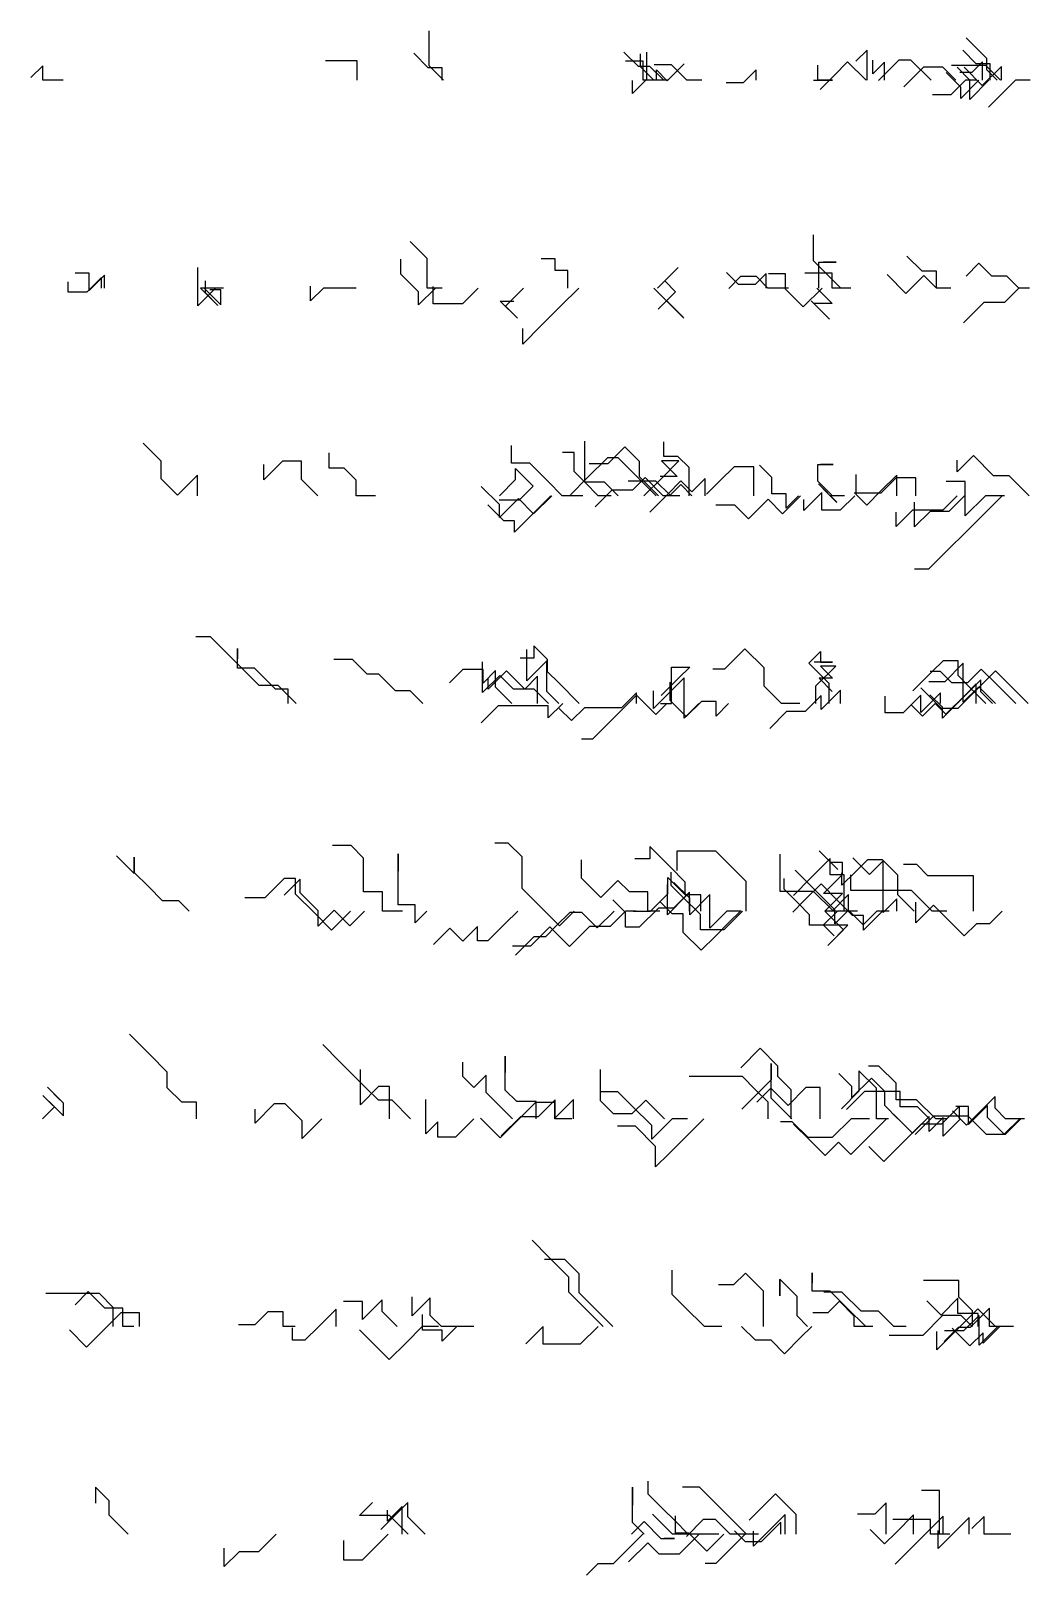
# Model space of a CAD drawing. Header units: metres. Extents: x 347 to 1900, y 321 to 1808.
# Drawn here: x 938 to 1900, y 321 to 1808 of the extents above; entities that cross this region are included whole.
import ezdxf

# ---------------------------------------------------------------- set-up
doc = ezdxf.new("R2010")
doc.units = ezdxf.units.M

msp = doc.modelspace()

# ---------------------------------------------------------------- linework, layer by layer
for p, q in [((1321.1494, 1790.8994), (1321.1494, 1807.6104)), ((1857.9459, 1780.9432), (1837.9965, 1800.8927)), ((1320.2004, 1772.0087), (1306.1212, 1786.0879)), ((1321.1494, 1773.8193), (1321.1494, 1790.8994)), ((1522.556, 1773.3041), (1508.625, 1787.2351)), ((1524.5872, 1772.9094), (1524.5872, 1785.4163)), ((1530.5543, 1771.283), (1530.5543, 1787.2109)), ((1742.7207, 1789.1627), (1731.9703, 1778.4124)), ((1742.7207, 1777.3489), (1742.7207, 1789.1627)), ((1847.7435, 1775.967), (1834.7974, 1788.9132)), ((948.9201, 1774.0394), (937.5345, 1762.6538)), ((948.9201, 1760), (948.9201, 1774.0394)), ((1237.1125, 1778.6498), (1221.2242, 1778.6498)), ((1251.8547, 1778.6498), (1237.1125, 1778.6498)), ((1251.8547, 1760), (1251.8547, 1778.6498)), ((1333.6152, 1772.0087), (1320.2004, 1772.0087)), ((1334.9688, 1760), (1321.1494, 1773.8193)), ((1333.6152, 1760), (1333.6152, 1772.0087)), ((1527.2014, 1778.5065), (1510.1609, 1778.5065)), ((1533.6556, 1773.3041), (1522.556, 1773.3041)), ((1537.4966, 1760), (1524.5872, 1772.9094)), ((1527.2014, 1760), (1527.2014, 1778.5065)), ((1530.5543, 1760), (1530.5543, 1771.283)), ((1546.9597, 1760), (1533.6556, 1773.3041)), ((1554.2511, 1775.021), (1537.7172, 1775.021)), ((1539.7882, 1760), (1539.7882, 1770.0461)), ((1539.7882, 1770.0461), (1550.3103, 1759.524)), ((1550.3103, 1759.524), (1566.5168, 1775.7306)), ((1569.2721, 1760), (1554.2511, 1775.021)), ((1635.9337, 1770.1095), (1623.4896, 1757.6654)), ((1635.9337, 1760), (1635.9337, 1770.1095)), ((1695.4084, 1760), (1695.4084, 1774.5314)), ((1724.0066, 1777.7114), (1711.094, 1764.7988)), ((1741.718, 1760), (1724.0066, 1777.7114)), ((1742.7207, 1760), (1742.7207, 1777.3489)), ((1748.4177, 1766.3312), (1748.4177, 1779.3643)), ((1759.4492, 1777.3627), (1748.4177, 1766.3312)), ((1773.4034, 1779.5239), (1753.6299, 1759.7504)), ((1759.4492, 1760), (1759.4492, 1777.3627)), ((1784.9712, 1779.5239), (1773.4034, 1779.5239)), ((1796.931, 1772.556), (1778.0992, 1753.7242)), ((1804.4951, 1760), (1784.9712, 1779.5239)), ((1815.6652, 1772.556), (1796.931, 1772.556)), ((1828.2212, 1760), (1815.6652, 1772.556)), ((1841.093, 1774.1531), (1824.0485, 1774.1531)), ((1841.6672, 1760.2529), (1829.349, 1772.5712)), ((1853.6498, 1754.9312), (1836.0586, 1772.5223)), ((1857.1311, 1774.1531), (1841.093, 1774.1531)), ((1853.8738, 1777.9529), (1843.6025, 1767.6816)), ((1861.166, 1775.967), (1847.7435, 1775.967)), ((1872.1558, 1773.4371), (1853.6498, 1754.9312)), ((1853.8738, 1760), (1853.8738, 1777.9529)), ((1871.2842, 1760), (1857.1311, 1774.1531)), ((1857.9459, 1770.0386), (1857.9459, 1780.9432)), ((1867.9845, 1760), (1857.9459, 1770.0386)), ((1861.166, 1760), (1861.166, 1775.967)), ((1872.1558, 1760), (1872.1558, 1773.4371)), ((968.65326, 1760), (948.9201, 1760)), ((1529.6371, 1760), (1516.8387, 1747.2017)), ((1516.8387, 1747.2017), (1516.8387, 1759.8041)), ((1546.9155, 1760), (1527.2014, 1760)), ((1544.2933, 1760), (1529.6371, 1760)), ((1542.3059, 1760), (1530.5543, 1760)), ((1551.1172, 1760), (1537.4966, 1760)), ((1583.6326, 1760), (1569.2721, 1760)), ((1623.4896, 1757.6654), (1606.8987, 1757.6654)), ((1690.9805, 1760), (1709.4669, 1760)), ((1709.4669, 1760), (1695.4084, 1760)), ((1711.094, 1764.7988), (1697.4355, 1751.1404)), ((1832.9478, 1753.2555), (1818.7379, 1767.4653)), ((1837.375, 1760), (1823.4619, 1746.0869)), ((1843.6025, 1767.6816), (1831.9937, 1767.6816)), ((1850.3156, 1760), (1832.9478, 1742.6322)), ((1848.0625, 1760), (1837.375, 1760)), ((1841.6672, 1741.6755), (1841.6672, 1760.2529)), ((1859.9917, 1760), (1841.6672, 1741.6755)), ((1885.4962, 1760), (1873.7051, 1748.2089)), ((1899.708, 1760), (1885.4962, 1760)), ((1823.4619, 1746.0869), (1805.6628, 1746.0869)), ((1832.9478, 1742.6322), (1832.9478, 1753.2555)), ((1873.7051, 1748.2089), (1859.5231, 1734.0269)), ((1691.0188, 1597.6691), (1691.0188, 1611.1012)), ((1319.0763, 1588.493), (1302.8856, 1604.6837)), ((1691.0188, 1586.3027), (1691.0188, 1597.6691)), ((1098.2853, 1565.3378), (1098.2853, 1579.9154)), ((1293.8607, 1573.3442), (1293.8607, 1587.7758)), ((1319.0763, 1570.0625), (1319.0763, 1588.493)), ((1442.4401, 1588.0913), (1428.9211, 1588.0913)), ((1442.4401, 1576.9193), (1442.4401, 1588.0913)), ((1454.6755, 1576.9193), (1442.4401, 1576.9193)), ((1454.6755, 1560), (1454.6755, 1576.9193)), ((1541.0471, 1560), (1560.9033, 1579.8562)), ((1560.9033, 1579.8562), (1547.9257, 1566.8785)), ((1704.6625, 1572.659), (1691.0188, 1586.3027)), ((1696.3336, 1571.2997), (1696.3336, 1584.9816)), ((1696.3336, 1584.9816), (1713.0349, 1584.9816)), ((1713.0349, 1584.9816), (1700.4346, 1584.9816)), ((1795.6672, 1576.1627), (1781.0693, 1590.7606)), ((1850.3761, 1583.8885), (1837.9873, 1571.4998)), ((1862.7412, 1571.5234), (1850.3761, 1583.8885)), ((973.2893, 1555.8643), (973.2893, 1566.0917)), ((993.6321, 1574.1716), (980.27563, 1574.1716)), ((1005.54236, 1570.0127), (991.39386, 1555.8643)), ((993.6321, 1557.683), (993.6321, 1574.1716)), ((1008.4712, 1572.5221), (993.6321, 1557.683)), ((1005.54236, 1560), (1005.54236, 1570.0127)), ((1008.4712, 1560), (1008.4712, 1572.5221)), ((1098.2853, 1553.3989), (1098.2853, 1565.3378)), ((1105.5658, 1555.2452), (1105.5658, 1566.9388)), ((1206.8732, 1547.6255), (1206.8732, 1561.6493)), ((1310.8715, 1556.3335), (1293.8607, 1573.3442)), ((1319.0763, 1560), (1319.0763, 1570.0625)), ((1324.912, 1544.8301), (1324.912, 1561.5479)), ((1547.9257, 1566.8785), (1558.3463, 1556.4579)), ((1618.8276, 1563.4397), (1607.4185, 1574.8489)), ((1620.9812, 1571.0737), (1609.456, 1559.5486)), ((1634.9696, 1563.4397), (1618.8276, 1563.4397)), ((1636.1686, 1571.0737), (1620.9812, 1571.0737)), ((1645.4003, 1573.8704), (1634.9696, 1563.4397)), ((1647.2423, 1560), (1636.1686, 1571.0737)), ((1645.4003, 1560), (1645.4003, 1573.8704)), ((1664.0634, 1573.5248), (1647.8528, 1573.5248)), ((1664.0634, 1558.8246), (1664.0634, 1573.5248)), ((1693.7229, 1574.2444), (1682.7462, 1574.2444)), ((1709.1097, 1574.2444), (1693.7229, 1574.2444)), ((1696.3336, 1560), (1696.3336, 1571.2997)), ((1717.3215, 1560), (1704.6625, 1572.659)), ((1709.1097, 1560), (1709.1097, 1574.2444)), ((1780.171, 1554.8269), (1762.0773, 1572.9207)), ((1797.4978, 1572.1537), (1780.171, 1554.8269)), ((1809.6842, 1576.1627), (1795.6672, 1576.1627)), ((1809.6515, 1560), (1797.4978, 1572.1537)), ((1809.6842, 1560), (1809.6842, 1576.1627)), ((1877.418, 1571.5234), (1862.7412, 1571.5234)), ((1888.9414, 1560), (1877.418, 1571.5234)), ((991.39386, 1555.8643), (973.2893, 1555.8643)), ((1115.2969, 1560), (1098.2853, 1542.9884)), ((1098.2853, 1542.9884), (1098.2853, 1553.3989)), ((1116.3584, 1560), (1100.811, 1560)), ((1100.811, 1560), (1117.7012, 1543.1099)), ((1122.9838, 1560), (1104.4688, 1560)), ((1104.4688, 1560), (1120.5724, 1543.8964)), ((1117.7012, 1543.1099), (1105.5658, 1555.2452)), ((1120.5724, 1558.3224), (1109.937, 1558.3224)), ((1120.5724, 1543.8964), (1120.5724, 1558.3224)), ((1219.2477, 1560), (1206.8732, 1547.6255)), ((1237.4796, 1560), (1219.2477, 1560)), ((1250.8457, 1560), (1237.4796, 1560)), ((1327.0613, 1560), (1310.8715, 1543.8102)), ((1310.8715, 1543.8102), (1310.8715, 1556.3335)), ((1333.5712, 1560), (1319.0763, 1560)), ((1368.1802, 1560), (1353.0103, 1544.8301)), ((1406.0192, 1530.8955), (1389.4237, 1547.491)), ((1389.4237, 1547.491), (1402.7139, 1547.491)), ((1411.9591, 1560), (1394.4369, 1542.4778)), ((1465.1589, 1560), (1447.8701, 1542.7112)), ((1537.2963, 1560), (1549.582, 1547.7142)), ((1558.3463, 1556.4579), (1541.6881, 1539.7997)), ((1549.582, 1547.7142), (1566.327, 1530.9692)), ((1566.327, 1530.9692), (1550.072, 1547.2242)), ((1550.072, 1547.2242), (1565.4774, 1531.8188)), ((1667.0635, 1560), (1647.2423, 1560)), ((1681.1552, 1541.7328), (1664.0634, 1558.8246)), ((1699.4224, 1560), (1681.1552, 1541.7328)), ((1706.6884, 1529.8923), (1688.7615, 1547.8192)), ((1694.2067, 1560), (1709.212, 1544.9946)), ((1727.103, 1560), (1709.1097, 1560)), ((1823.4297, 1560), (1809.6515, 1560)), ((1821.5376, 1560), (1809.6842, 1560)), ((1888.9056, 1560), (1875.1226, 1546.2169)), ((1899.0669, 1560), (1888.9056, 1560)), ((1336.6499, 1544.8301), (1324.912, 1544.8301)), ((1353.0103, 1544.8301), (1336.6499, 1544.8301)), ((1394.4369, 1542.4778), (1406.0192, 1530.8955)), ((1447.8701, 1542.7112), (1429.2719, 1524.1129)), ((1709.212, 1544.9946), (1691.586, 1544.9946)), ((1691.586, 1544.9946), (1706.6884, 1529.8923)), ((1855.21, 1546.2169), (1835.6285, 1526.6355)), ((1875.1226, 1546.2169), (1855.21, 1546.2169)), ((1429.2719, 1524.1129), (1411.1595, 1506.0006)), ((1411.1595, 1506.0006), (1411.1595, 1520.8676)), ((1062.8732, 1393.4207), (1045.7142, 1410.5796)), ((1224.6404, 1386.5768), (1224.6404, 1401.4)), ((1400.2808, 1391.2399), (1400.2808, 1408.4856)), ((1460.7357, 1401.6992), (1449.5254, 1401.6992)), ((1460.7357, 1383.1932), (1460.7357, 1401.6992)), ((1470.8602, 1397.4258), (1470.8602, 1412.5343)), ((1509.3859, 1407.1096), (1492.9586, 1390.6824)), ((1523.6107, 1392.8848), (1509.3859, 1407.1096)), ((1547.0844, 1397.849), (1547.0844, 1411.7664)), ((1560.5233, 1397.849), (1547.0844, 1397.849)), ((1571.316, 1387.0563), (1560.5233, 1397.849)), ((1845.1229, 1398.6044), (1829.5225, 1383.0039)), ((1864.538, 1379.1893), (1845.1229, 1398.6044)), ((1062.8732, 1376.4001), (1062.8732, 1393.4207)), ((1179.8047, 1393.1344), (1161.8579, 1375.1876)), ((1161.8579, 1375.1876), (1161.8579, 1390.1565)), ((1198.052, 1393.1344), (1179.8047, 1393.1344)), ((1198.052, 1375.6677), (1198.052, 1393.1344)), ((1239.2202, 1386.5768), (1224.6404, 1386.5768)), ((1250.873, 1374.924), (1239.2202, 1386.5768)), ((1418.0336, 1391.2399), (1400.2808, 1391.2399)), ((1404.2406, 1375.4952), (1404.2406, 1386.1263)), ((1404.2406, 1386.1263), (1421.2408, 1369.1261)), ((1435.2878, 1373.9856), (1418.0336, 1391.2399)), ((1471.2107, 1372.7183), (1460.7357, 1383.1932)), ((1470.8602, 1385.5992), (1470.8602, 1397.4258)), ((1470.8602, 1373.1028), (1470.8602, 1385.5992)), ((1492.6704, 1396.5095), (1473.5548, 1377.3939)), ((1492.9586, 1390.6824), (1475.1837, 1390.6824)), ((1503.0326, 1396.5095), (1492.6704, 1396.5095)), ((1522.5956, 1376.9465), (1503.0326, 1396.5095)), ((1523.6107, 1378.1354), (1523.6107, 1392.8848)), ((1561.6047, 1393.6971), (1544.6162, 1393.6971)), ((1544.6162, 1393.6971), (1559.8623, 1378.451)), ((1545.2805, 1377.3729), (1561.6047, 1393.6971)), ((1571.316, 1375.5261), (1571.316, 1387.0563)), ((1614.5889, 1387.8698), (1601.3951, 1374.676)), ((1633.7319, 1387.8698), (1614.5889, 1387.8698)), ((1633.7319, 1377.7812), (1633.7319, 1387.8698)), ((1651.0205, 1377.48), (1638.9818, 1389.5187)), ((1695.4304, 1373.9807), (1695.4304, 1389.9451)), ((1695.4304, 1389.9451), (1710.031, 1389.9451)), ((1710.031, 1389.9451), (1697.9631, 1389.9451)), ((1829.5225, 1383.0039), (1829.5225, 1394.3448)), ((1078.7303, 1360.543), (1062.8732, 1376.4001)), ((1098.0466, 1379.8593), (1078.7303, 1360.543)), ((1098.0466, 1360), (1098.0466, 1379.8593)), ((1213.7197, 1360), (1198.052, 1375.6677)), ((1250.873, 1360), (1250.873, 1374.924)), ((1388.6512, 1351.4303), (1371.1711, 1368.9104)), ((1388.7454, 1360), (1404.2406, 1375.4952)), ((1421.2408, 1369.1261), (1407.8079, 1355.6931)), ((1449.2734, 1360), (1435.2878, 1373.9856)), ((1473.5548, 1377.3939), (1457.0621, 1360.9012)), ((1489.9741, 1373.1028), (1470.8602, 1373.1028)), ((1483.929, 1360), (1471.2107, 1372.7183)), ((1503.0769, 1360), (1489.9741, 1373.1028)), ((1525.7909, 1374.1342), (1512.7356, 1374.1342)), ((1528.9387, 1377.4341), (1516.8939, 1365.3893)), ((1539.5421, 1360), (1522.5956, 1376.9465)), ((1541.7461, 1360), (1523.6107, 1378.1354)), ((1539.4213, 1374.1342), (1525.7909, 1374.1342)), ((1527.9076, 1360), (1545.2805, 1377.3729)), ((1546.3728, 1360), (1528.9387, 1377.4341)), ((1553.047, 1360.5084), (1539.4213, 1374.1342)), ((1559.8623, 1378.451), (1543.5591, 1378.451)), ((1563.5177, 1374.2965), (1550.2354, 1361.0142)), ((1563.3076, 1370.769), (1553.047, 1360.5084)), ((1574.0767, 1360), (1563.3076, 1370.769)), ((1574.1014, 1363.7128), (1563.5177, 1374.2965)), ((1571.316, 1360), (1571.316, 1375.5261)), ((1586.8223, 1376.4336), (1574.1014, 1363.7128)), ((1586.8223, 1360), (1586.8223, 1376.4336)), ((1601.3951, 1374.676), (1588.0667, 1361.3475)), ((1633.7319, 1360), (1633.7319, 1377.7812)), ((1651.0205, 1361.7089), (1651.0205, 1377.48)), ((1709.4111, 1360), (1695.4304, 1373.9807)), ((1707.2166, 1360), (1695.8066, 1371.4099)), ((1695.8066, 1371.4099), (1713.6604, 1353.5562)), ((1732.2594, 1361.2032), (1732.2594, 1380.3864)), ((1770.6765, 1377.1422), (1755.9847, 1362.4504)), ((1771.2421, 1379.7626), (1756.1047, 1364.6252)), ((1789.7931, 1377.1422), (1770.6765, 1377.1422)), ((1771.2421, 1360), (1771.2421, 1379.7626)), ((1789.7931, 1360), (1789.7931, 1377.1422)), ((1837.2793, 1373.5593), (1818.8378, 1373.5593)), ((1837.2793, 1357.5865), (1837.2793, 1373.5593)), ((1879.6705, 1379.1893), (1864.538, 1379.1893)), ((1898.8599, 1360), (1879.6705, 1379.1893)), ((1269.2289, 1360), (1250.873, 1360)), ((1407.8079, 1355.6931), (1388.3733, 1355.6931)), ((1406.942, 1357.1683), (1388.6512, 1338.8776)), ((1421.6086, 1342.5017), (1406.942, 1357.1683)), ((1438.2656, 1360), (1419.0133, 1340.7477)), ((1439.1069, 1360), (1421.6086, 1342.5017)), ((1468.9801, 1360), (1449.2734, 1360)), ((1496.976, 1365.3893), (1480.7806, 1349.194)), ((1496.3953, 1360), (1483.929, 1360)), ((1516.8939, 1365.3893), (1496.976, 1365.3893)), ((1550.2354, 1361.0142), (1533.4258, 1344.2046)), ((1562.3123, 1360), (1546.3728, 1360)), ((1647.3225, 1356.5267), (1628.4148, 1337.6191)), ((1661.1489, 1342.7003), (1647.3225, 1356.5267)), ((1664.9486, 1361.7089), (1651.0205, 1361.7089)), ((1678.4486, 1360), (1661.1489, 1342.7003)), ((1664.9486, 1348.1691), (1664.9486, 1361.7089)), ((1676.7795, 1360), (1664.9486, 1348.1691)), ((1699.151, 1363.07), (1681.7123, 1345.6312)), ((1681.7123, 1345.6312), (1681.7123, 1356.2133)), ((1699.151, 1346.0084), (1699.151, 1363.07)), ((1713.6604, 1353.5562), (1700.2136, 1367.0029)), ((1700.2136, 1367.0029), (1713.503, 1353.7135)), ((1718.9464, 1360), (1707.2166, 1360)), ((1721.0793, 1360), (1709.4111, 1360)), ((1730.8654, 1360), (1716.8738, 1346.0084)), ((1743.5204, 1362.4504), (1730.1284, 1362.4504)), ((1742.4711, 1350.9916), (1732.2594, 1361.2032)), ((1756.1047, 1364.6252), (1742.4711, 1350.9916)), ((1755.9847, 1362.4504), (1743.5204, 1362.4504)), ((1788.4276, 1342.3148), (1788.4276, 1353.6873)), ((1829.5967, 1360), (1815.5381, 1345.9414)), ((1836.5919, 1360), (1821.4735, 1344.8816)), ((1856.6737, 1360), (1837.2793, 1340.6056)), ((1837.2793, 1340.6056), (1837.2793, 1357.5865)), ((1872.7524, 1360), (1856.3068, 1343.5543)), ((1874.9518, 1360), (1856.6737, 1360)), ((1393.0487, 1335.8756), (1377.5936, 1351.3307)), ((1388.6512, 1338.8776), (1388.6512, 1351.4303)), ((1419.0133, 1340.7477), (1403.2582, 1324.9926)), ((1615.2422, 1350.7917), (1597.1578, 1350.7917)), ((1628.4148, 1337.6191), (1615.2422, 1350.7917)), ((1716.8738, 1346.0084), (1699.151, 1346.0084)), ((1786.3754, 1345.9414), (1770.7692, 1330.3352)), ((1770.7692, 1330.3352), (1770.7692, 1344.1641)), ((1797.1013, 1345.9414), (1786.3754, 1345.9414)), ((1803.3777, 1344.8816), (1788.4276, 1329.9315)), ((1788.4276, 1329.9315), (1788.4276, 1342.3148)), ((1815.5381, 1345.9414), (1797.1013, 1345.9414)), ((1821.4735, 1344.8816), (1803.3777, 1344.8816)), ((1856.3068, 1343.5543), (1837.9917, 1325.2393)), ((1403.2582, 1335.8756), (1393.0487, 1335.8756)), ((1403.2582, 1324.9926), (1403.2582, 1335.8756)), ((1837.9917, 1325.2393), (1820.4955, 1307.743)), ((1820.4955, 1307.743), (1801.8856, 1289.1332)), ((1801.8856, 1289.1332), (1788.5283, 1289.1332)), ((1110.4666, 1224.0466), (1096.3992, 1224.0466)), ((1123.5684, 1210.9448), (1110.4666, 1224.0466)), ((1140.3535, 1194.1597), (1123.5684, 1210.9448)), ((1136.4154, 1193.8209), (1136.4154, 1212.8584)), ((1136.4154, 1212.8584), (1136.4154, 1202.8129)), ((1415.0345, 1201.0563), (1415.0345, 1211.9412)), ((1435.1152, 1202.2587), (1421.9366, 1215.4373)), ((1421.9366, 1215.4373), (1421.9366, 1203.52)), ((1625.0437, 1212.6637), (1605.3385, 1192.9585)), ((1643.52, 1194.1874), (1625.0437, 1212.6637)), ((1686.6979, 1198.7465), (1697.9349, 1209.9835)), ((1697.9349, 1209.9835), (1697.9349, 1199.7644)), ((1152.9775, 1193.8209), (1136.4154, 1193.8209)), ((1157.377, 1177.1362), (1140.3535, 1194.1597)), ((1172.9697, 1173.8287), (1152.9775, 1193.8209)), ((1247.1835, 1202.3428), (1229.1958, 1202.3428)), ((1261.4845, 1188.0417), (1247.1835, 1202.3428)), ((1353.3629, 1192.5881), (1340.708, 1179.9332)), ((1372.958, 1192.5881), (1353.3629, 1192.5881)), ((1372.5521, 1187.9381), (1372.5521, 1200.0331)), ((1372.958, 1179.6251), (1372.958, 1192.5881)), ((1384.9103, 1191.5774), (1372.958, 1179.6251)), ((1395.5881, 1191.355), (1377.8412, 1173.608)), ((1384.9103, 1175.7108), (1384.9103, 1191.5774)), ((1413.1617, 1173.7814), (1395.5881, 1191.355)), ((1421.9366, 1203.52), (1408.5996, 1203.52)), ((1415.0345, 1181.6775), (1415.0345, 1201.0563)), ((1434.3812, 1201.0242), (1415.0345, 1181.6775)), ((1434.3812, 1187.3396), (1434.3812, 1201.0242)), ((1435.1152, 1190.4092), (1435.1152, 1202.2587)), ((1445.8042, 1179.7202), (1435.1152, 1190.4092)), ((1554.355, 1176.9281), (1554.355, 1195.0468)), ((1554.355, 1195.0468), (1572.0388, 1195.0468)), ((1572.0388, 1195.0468), (1561.1682, 1184.1761)), ((1605.3385, 1192.9585), (1594.0789, 1192.9585)), ((1643.52, 1176.6692), (1643.52, 1194.1874)), ((1706.3514, 1179.0929), (1686.6979, 1198.7465)), ((1709.3369, 1199.7644), (1691.9156, 1199.7644)), ((1693.4877, 1176.876), (1712.5729, 1195.9612)), ((1712.5729, 1195.9612), (1697.7777, 1195.9612)), ((1697.7777, 1195.9612), (1709.4989, 1184.24)), ((1697.9349, 1199.7644), (1709.3369, 1199.7644)), ((1805.8077, 1191.1205), (1786.6624, 1171.9751)), ((1813.5769, 1190.6632), (1803.4136, 1190.6632)), ((1815.8251, 1201.1378), (1805.8077, 1191.1205)), ((1824.2732, 1179.9669), (1813.5769, 1190.6632)), ((1830.3627, 1201.1378), (1815.8251, 1201.1378)), ((1835.3129, 1198.72), (1817.5105, 1180.9176)), ((1830.3627, 1186.751), (1830.3627, 1201.1378)), ((1835.3129, 1179.2538), (1835.3129, 1198.72)), ((1852.69, 1193.12), (1839.5369, 1179.9669)), ((1866.3433, 1191.4027), (1848.9441, 1174.0035)), ((1868.3759, 1177.4341), (1852.69, 1193.12)), ((1878.7854, 1178.9606), (1866.3433, 1191.4027)), ((1175.6901, 1177.1362), (1157.377, 1177.1362)), ((1192.8263, 1160), (1175.6901, 1177.1362)), ((1272.6105, 1188.0417), (1261.4845, 1188.0417)), ((1288.6187, 1172.0336), (1272.6105, 1188.0417)), ((1372.5521, 1170.4004), (1372.5521, 1187.9381)), ((1389.1796, 1187.0278), (1372.5521, 1170.4004)), ((1377.8412, 1173.608), (1377.8412, 1183.6497)), ((1400.6211, 1160), (1384.9103, 1175.7108)), ((1402.4042, 1173.8032), (1389.1796, 1187.0278)), ((1425.5002, 1186.1199), (1413.1617, 1173.7814)), ((1425.5002, 1174.6451), (1425.5002, 1186.1199)), ((1434.3812, 1171.5692), (1434.3812, 1187.3396)), ((1465.5244, 1160), (1445.8042, 1179.7202)), ((1561.1682, 1184.1761), (1544.6018, 1167.6097)), ((1553.2194, 1162.6576), (1553.2194, 1180.6036)), ((1566.6484, 1184.5441), (1554.1509, 1172.0465)), ((1554.355, 1160), (1554.355, 1176.9281)), ((1566.6484, 1165.241), (1566.6484, 1184.5441)), ((1660.1892, 1160), (1643.52, 1176.6692)), ((1693.4877, 1160), (1693.4877, 1176.876)), ((1709.4989, 1184.24), (1696.5682, 1184.24)), ((1696.5682, 1184.24), (1709.238, 1171.5702)), ((1706.3514, 1160), (1706.3514, 1179.0929)), ((1814.3806, 1155.1997), (1794.4775, 1175.1028)), ((1817.5105, 1180.9176), (1802.2064, 1180.9176)), ((1839.5369, 1179.9669), (1824.2732, 1179.9669)), ((1842.0732, 1175.0404), (1830.3627, 1186.751)), ((1852.2526, 1182.7803), (1832.3906, 1162.9185)), ((1835.3129, 1161.1047), (1835.3129, 1179.2538)), ((1850.2333, 1176.0251), (1835.3129, 1161.1047)), ((1847.8029, 1178.7168), (1836.7021, 1167.6161)), ((1857.1136, 1160), (1842.0732, 1175.0404)), ((1847.8029, 1160), (1847.8029, 1178.7168)), ((1866.2584, 1160), (1850.2333, 1176.0251)), ((1852.2526, 1171.2576), (1852.2526, 1182.7803)), ((1885.8099, 1160), (1868.3759, 1177.4341)), ((1897.746, 1160), (1878.7854, 1178.9606)), ((1185.127, 1173.8287), (1172.9697, 1173.8287)), ((1185.127, 1160), (1185.127, 1173.8287)), ((1302.8524, 1172.0336), (1288.6187, 1172.0336)), ((1314.886, 1160), (1302.8524, 1172.0336)), ((1422.228, 1173.8032), (1402.4042, 1173.8032)), ((1436.0312, 1160), (1422.228, 1173.8032)), ((1425.5002, 1160), (1425.5002, 1174.6451)), ((1445.9504, 1160), (1434.3812, 1171.5692)), ((1449.6023, 1160), (1435.6454, 1146.0431)), ((1520.7412, 1167.9957), (1502.8835, 1150.1381)), ((1520.5698, 1170.1344), (1506.2709, 1155.8354)), ((1520.5698, 1160), (1520.5698, 1170.1344)), ((1539.2994, 1149.4375), (1520.7412, 1167.9957)), ((1554.1509, 1172.0465), (1537.1652, 1155.0608)), ((1537.1652, 1155.0608), (1537.1652, 1172.0127)), ((1549.8619, 1160), (1539.2994, 1149.4375)), ((1543.8357, 1160), (1554.355, 1160)), ((1568.552, 1147.325), (1553.2194, 1162.6576)), ((1566.6484, 1145.947), (1566.6484, 1165.241)), ((1580.7014, 1160), (1566.6484, 1145.947)), ((1583.2051, 1161.978), (1568.552, 1147.325)), ((1597.2577, 1161.978), (1583.2051, 1161.978)), ((1597.2577, 1147.8309), (1597.2577, 1161.978)), ((1609.4268, 1160), (1597.2577, 1147.8309)), ((1678.0461, 1160), (1660.1892, 1160)), ((1698.4524, 1167.5762), (1682.9812, 1152.105)), ((1717.1421, 1172.7327), (1698.4524, 1154.043)), ((1698.4524, 1154.043), (1698.4524, 1167.5762)), ((1717.1421, 1160), (1717.1421, 1172.7327)), ((1760.1971, 1150.9226), (1760.1971, 1166.8712)), ((1794.5752, 1167.9663), (1777.5315, 1150.9226)), ((1813.4069, 1170.2343), (1794.5752, 1151.4026)), ((1794.5752, 1151.4026), (1794.5752, 1167.9663)), ((1808.2178, 1159.9078), (1796.0479, 1147.7379)), ((1815.2753, 1156.402), (1803.2826, 1168.3947)), ((1818.6058, 1149.5198), (1808.2178, 1159.9078)), ((1813.4069, 1160), (1813.4069, 1170.2343)), ((1832.3906, 1162.9185), (1815.2753, 1145.8031)), ((1836.7021, 1167.6161), (1818.6058, 1149.5198)), ((1848.9441, 1174.0035), (1830.1403, 1155.1997)), ((1863.5101, 1160), (1852.2526, 1171.2576)), ((1387.417, 1157.5608), (1371.0675, 1141.2113)), ((1401.3901, 1157.5608), (1387.417, 1157.5608)), ((1417.5834, 1157.5608), (1401.3901, 1157.5608)), ((1435.6454, 1157.5608), (1417.5834, 1157.5608)), ((1435.6454, 1146.0431), (1435.6454, 1157.5608)), ((1458.0599, 1143.3984), (1446.3031, 1155.1553)), ((1470.497, 1155.8354), (1458.0599, 1143.3984)), ((1489.5844, 1155.8354), (1470.497, 1155.8354)), ((1506.2709, 1155.8354), (1489.5844, 1155.8354)), ((1502.8835, 1150.1381), (1491.5358, 1138.7903)), ((1665.251, 1152.105), (1648.9974, 1135.8514)), ((1682.9812, 1152.105), (1665.251, 1152.105)), ((1777.5315, 1150.9226), (1760.1971, 1150.9226)), ((1796.0479, 1147.7379), (1785.5337, 1158.2521)), ((1830.1403, 1155.1997), (1814.3806, 1155.1997)), ((1815.2753, 1145.8031), (1815.2753, 1156.402)), ((1491.5358, 1138.7903), (1478.3799, 1125.6344)), ((1478.3799, 1125.6344), (1467.7659, 1125.6344)), ((1036.9695, 996.30994), (1020.00964, 1013.2698)), ((1036.9695, 997.28546), (1036.9695, 1011.9404)), ((1036.9695, 1011.9404), (1036.9695, 996.30994)), ((1245.8257, 1023.16583), (1227.8888, 1023.16583)), ((1257.8894, 1011.1021), (1245.8257, 1023.16583)), ((1291.1842, 999.2186), (1291.1842, 1015.2253)), ((1291.1842, 1015.2253), (1291.1842, 998.374)), ((1397.0977, 1025.5834), (1384.299, 1025.5834)), ((1410.4952, 1012.1858), (1397.0977, 1025.5834)), ((1410.4952, 993.65393), (1410.4952, 1012.1858)), ((1552.7445, 1002.8067), (1533.4708, 1022.0804)), ((1533.4708, 1022.0804), (1533.4708, 1010.452)), ((1577.3958, 1017.8359), (1559.6533, 1017.8359)), ((1559.6533, 1017.8359), (1559.6533, 999.0113)), ((1597.0098, 1017.8359), (1577.3958, 1017.8359)), ((1609.9799, 1004.86584), (1597.0098, 1017.8359)), ((1659.0675, 998.25055), (1659.0675, 1014.7222)), ((1707.8956, 1006.76447), (1696.4933, 1018.1668)), ((1696.4933, 1018.1668), (1714.5385, 1000.12164)), ((1745.0109, 995.278), (1729.0992, 1011.18964)), ((1050.7032, 983.5517), (1036.9695, 997.28546)), ((1257.8894, 994.9566), (1257.8894, 1011.1021)), ((1291.1842, 984.93164), (1291.1842, 999.2186)), ((1467.7997, 991.81714), (1467.7997, 1009.41895)), ((1533.4708, 1010.452), (1518.9716, 1010.452)), ((1567.6924, 987.8589), (1552.7445, 1002.8067)), ((1554.0548, 984.81683), (1554.0548, 997.45026)), ((1626.3928, 988.4528), (1609.9799, 1004.86584)), ((1659.0675, 978.8958), (1659.0675, 998.25055)), ((1692.0668, 980.9457), (1673.5443, 999.46814)), ((1707.2607, 1010.6855), (1688.4937, 991.9184)), ((1707.2607, 995.024), (1707.2607, 1010.6855)), ((1719.1754, 1006.76447), (1707.8956, 1006.76447)), ((1731.1744, 997.6476), (1718.3741, 984.8473)), ((1718.3741, 984.8473), (1718.3741, 996.861)), ((1719.1754, 995.26654), (1719.1754, 1006.76447)), ((1743.0638, 1009.53705), (1731.1744, 997.6476)), ((1757.4963, 1009.53705), (1743.0638, 1009.53705)), ((1758.2125, 1008.47974), (1745.0109, 995.278)), ((1772.318, 994.7154), (1757.4963, 1009.53705)), ((1758.2125, 990.30634), (1758.2125, 1008.47974)), ((1790.5765, 1004.7612), (1777.7668, 1004.7612)), ((1801.3708, 993.9669), (1790.5765, 1004.7612)), ((1064.22, 970.035), (1050.7032, 983.5517)), ((1181.5675, 991.33655), (1162.9137, 972.68274)), ((1196.6987, 990.6414), (1181.3079, 975.2506)), ((1192.487, 991.33655), (1181.5675, 991.33655)), ((1192.487, 976.2822), (1192.487, 991.33655)), ((1196.6987, 977.6858), (1196.6987, 990.6414)), ((1257.8894, 978.6861), (1257.8894, 994.9566)), ((1291.1842, 965.98175), (1291.1842, 984.93164)), ((1410.4952, 981.83514), (1410.4952, 993.65393)), ((1427.6764, 964.654), (1410.4952, 981.83514)), ((1486.5006, 973.1163), (1467.7997, 991.81714)), ((1502.8258, 989.44147), (1486.5006, 973.1163)), ((1513.8336, 978.43365), (1502.8258, 989.44147)), ((1550.4468, 971.731), (1550.4468, 985.67365)), ((1550.7952, 976.68195), (1550.7952, 992.4381)), ((1550.7952, 992.4381), (1568.6179, 974.6153)), ((1565.714, 973.15765), (1554.0548, 984.81683)), ((1571.9791, 972.3817), (1556.6621, 987.6987)), ((1567.6924, 975.8218), (1567.6924, 987.8589)), ((1626.3928, 972.8737), (1626.3928, 988.4528)), ((1662.7448, 981.0519), (1662.7448, 991.49005)), ((1688.4937, 991.9184), (1671.7297, 975.1545)), ((1698.359, 986.3202), (1681.7894, 969.7507)), ((1714.6271, 970.0521), (1698.359, 986.3202)), ((1700.8542, 976.94543), (1719.1754, 995.26654)), ((1720.6079, 995.024), (1707.2607, 995.024)), ((1720.6079, 978.7816), (1720.6079, 995.024)), ((1727.0256, 979.87964), (1727.0256, 994.98114)), ((1758.2125, 976.19226), (1758.2125, 990.30634)), ((1772.318, 975.63306), (1772.318, 994.7154)), ((1815.2037, 993.9669), (1801.3708, 993.9669)), ((1827.4677, 993.9669), (1815.2037, 993.9669)), ((1845.3204, 993.9669), (1827.4677, 993.9669)), ((1845.3204, 979.26685), (1845.3204, 993.9669)), ((1079.9275, 970.035), (1064.22, 970.035)), ((1089.9625, 960), (1079.9275, 970.035)), ((1162.9137, 972.68274), (1143.566, 972.68274)), ((1210.2578, 958.5114), (1192.487, 976.2822)), ((1214.2067, 960.1778), (1196.6987, 977.6858)), ((1275.9601, 978.6861), (1257.8894, 978.6861)), ((1275.9601, 960), (1275.9601, 978.6861)), ((1510.2131, 958.5478), (1497.7776, 970.9833)), ((1531.5328, 978.43365), (1513.8336, 978.43365)), ((1531.5328, 960), (1531.5328, 978.43365)), ((1534.1133, 960), (1550.7952, 976.68195)), ((1555.0239, 957.5076), (1543.9104, 968.62115)), ((1568.6179, 974.6153), (1550.4468, 956.44415)), ((1550.4468, 956.44415), (1550.4468, 971.731)), ((1571.5675, 978.2537), (1556.2196, 962.9059)), ((1582.1877, 956.6839), (1565.714, 973.15765)), ((1582.6804, 975.8218), (1567.6924, 975.8218)), ((1571.5675, 960), (1571.5675, 978.2537)), ((1591.3397, 975.9), (1571.9791, 956.5394)), ((1571.9791, 956.5394), (1571.9791, 972.3817)), ((1582.6804, 960), (1582.6804, 975.8218)), ((1591.3397, 960.9647), (1591.3397, 975.9)), ((1626.3928, 960), (1626.3928, 972.8737)), ((1674.7437, 978.8958), (1659.0675, 978.8958)), ((1676.2421, 967.55457), (1662.7448, 981.0519)), ((1681.7894, 969.7507), (1671.089, 959.05023)), ((1691.2333, 978.8958), (1674.7437, 978.8958)), ((1687.2427, 956.55396), (1676.2421, 967.55457)), ((1709.6007, 960.52844), (1691.2333, 978.8958)), ((1711.6372, 961.37524), (1692.0668, 980.9457)), ((1718.9974, 976.94543), (1700.8542, 976.94543)), ((1702.052, 960), (1718.9974, 976.94543)), ((1724.9692, 975.897), (1709.6007, 960.52844)), ((1728.7665, 955.91266), (1714.6271, 970.0521)), ((1720.6079, 960), (1720.6079, 978.7816)), ((1724.9692, 960), (1724.9692, 975.897)), ((1742.3687, 979.87964), (1727.0256, 979.87964)), ((1760.5276, 979.87964), (1742.3687, 979.87964)), ((1758.2125, 958.8092), (1758.2125, 976.19226)), ((1771.2219, 971.81866), (1758.2125, 958.8092)), ((1773.5303, 979.87964), (1760.5276, 979.87964)), ((1771.2219, 960), (1771.2219, 971.81866)), ((1787.951, 960), (1772.318, 975.63306)), ((1785.4836, 979.87964), (1773.5303, 979.87964)), ((1805.3633, 960), (1785.4836, 979.87964)), ((1789.542, 948.79987), (1789.542, 968.4712)), ((1845.3204, 960), (1845.3204, 979.26685)), ((1227.0852, 941.6841), (1210.2578, 958.5114)), ((1229.5986, 960.8283), (1214.2067, 945.4363)), ((1214.2067, 945.4363), (1214.2067, 960.1778)), ((1245.4011, 960), (1227.0852, 941.6841)), ((1244.6763, 945.75073), (1229.5986, 960.8283)), ((1258.9255, 960), (1244.6763, 945.75073)), ((1295.3152, 960), (1275.9601, 960)), ((1307.5255, 965.98175), (1291.1842, 965.98175)), ((1307.5255, 948.6659), (1307.5255, 965.98175)), ((1318.8596, 960), (1307.5255, 948.6659)), ((1406.3247, 960), (1394.3386, 948.01385)), ((1446.4998, 945.83057), (1427.6764, 964.654)), ((1456.4349, 958.7159), (1443.4419, 945.7229)), ((1460.6692, 960), (1446.4998, 945.83057)), ((1468.005, 958.7159), (1456.4349, 958.7159)), ((1482.8925, 943.8284), (1468.005, 958.7159)), ((1499.064, 960), (1482.8925, 943.8284)), ((1509.9948, 960), (1495.2561, 945.26135)), ((1520.2397, 960), (1509.9948, 960)), ((1510.2131, 944.47614), (1510.2131, 958.5478)), ((1517.3634, 960), (1534.1133, 960)), ((1541.791, 962.9059), (1523.3613, 944.47614)), ((1543.229, 960), (1531.5328, 960)), ((1556.2196, 962.9059), (1541.791, 962.9059)), ((1565.7491, 957.5076), (1555.0239, 957.5076)), ((1565.7491, 939.5646), (1565.7491, 957.5076)), ((1582.1877, 942.06006), (1582.1877, 956.6839)), ((1591.3397, 943.515), (1591.3397, 960.9647)), ((1607.8247, 960), (1591.3397, 943.515)), ((1622.7686, 960), (1604.8286, 942.06006)), ((1621.469, 960), (1607.8247, 960)), ((1620.7339, 960), (1609.9443, 949.2104)), ((1687.2427, 946.3906), (1687.2427, 956.55396)), ((1714.0825, 960), (1700.4731, 946.3906)), ((1713.2592, 960), (1701.8893, 960)), ((1701.8893, 960), (1719.8718, 942.01746)), ((1711.6372, 947.7782), (1711.6372, 961.37524)), ((1724.716, 960.857), (1711.6372, 947.7782)), ((1733.5515, 960), (1714.0825, 960)), ((1730.7659, 960), (1720.6079, 960)), ((1738.8446, 946.72833), (1724.716, 960.857)), ((1739.2699, 955.91266), (1728.7665, 955.91266)), ((1752.1163, 960), (1738.8446, 946.72833)), ((1757.5203, 960), (1739.2699, 941.74963)), ((1739.2699, 941.74963), (1739.2699, 955.91266)), ((1764.0636, 960), (1752.1163, 960)), ((1806.5771, 965.835), (1789.542, 948.79987)), ((1819.4954, 960), (1805.3633, 960)), ((1822.4651, 949.947), (1806.5771, 965.835)), ((1872.8184, 960), (1860.5791, 947.76074)), ((1340.8322, 943.53864), (1325.0865, 927.793)), ((1353.3142, 931.0566), (1340.8322, 943.53864)), ((1367.5768, 945.3191), (1353.3142, 931.0566)), ((1367.5768, 931.3551), (1367.5768, 945.3191)), ((1394.3386, 948.01385), (1377.6799, 931.3551)), ((1437.278, 944.9325), (1418.7053, 926.35986)), ((1443.4419, 945.7229), (1433.0707, 935.3516)), ((1456.2439, 925.96655), (1437.278, 944.9325)), ((1475.5387, 945.26135), (1456.2439, 925.96655)), ((1495.2561, 945.26135), (1475.5387, 945.26135)), ((1523.3613, 944.47614), (1510.2131, 944.47614)), ((1583.0238, 922.2899), (1565.7491, 939.5646)), ((1593.0101, 942.06006), (1582.1877, 942.06006)), ((1604.8286, 942.06006), (1593.0101, 942.06006)), ((1609.9443, 949.2104), (1596.6477, 935.9138)), ((1700.4731, 946.3906), (1687.2427, 946.3906)), ((1714.1606, 946.4647), (1700.7281, 946.4647)), ((1700.7281, 946.4647), (1711.0005, 936.1923)), ((1704.8032, 926.9488), (1724.3191, 946.4647)), ((1719.8718, 942.01746), (1704.8032, 926.9488)), ((1724.3191, 946.4647), (1714.1606, 946.4647)), ((1836.3038, 936.10834), (1822.4651, 949.947)), ((1847.9563, 947.76074), (1836.3038, 936.10834)), ((1860.5791, 947.76074), (1847.9563, 947.76074)), ((1377.6799, 931.3551), (1367.5768, 931.3551)), ((1418.7053, 926.35986), (1401.3127, 926.35986)), ((1421.8019, 935.3516), (1404.045, 917.5948)), ((1433.0707, 935.3516), (1421.8019, 935.3516)), ((1596.6477, 935.9138), (1583.0238, 922.2899)), ((1052.0745, 821.803), (1032.3986, 841.4788)), ((1068.8656, 805.01184), (1052.0745, 821.803)), ((1234.7738, 815.3073), (1218.5255, 831.5556)), ((1394.209, 804.3047), (1394.209, 820.3824)), ((1394.209, 820.3824), (1394.209, 804.73535)), ((1639.7848, 827.8997), (1621.1193, 809.23413)), ((1656.8396, 810.84485), (1639.7848, 827.8997)), ((1068.8656, 789.8473), (1068.8656, 805.01184)), ((1249.931, 800.1501), (1234.7738, 815.3073)), ((1254.7745, 790.92645), (1254.7745, 807.605)), ((1353.4275, 800.8092), (1353.4275, 814.41296)), ((1394.209, 787.74207), (1394.209, 804.3047)), ((1485.9496, 788.50977), (1485.9496, 807.3577)), ((1650.3037, 798.6998), (1650.3037, 813.1383)), ((1650.3037, 813.1383), (1650.3037, 797.47644)), ((1656.8396, 800.7219), (1656.8396, 810.84485)), ((1728.1918, 791.1753), (1715.6464, 803.72064)), ((1751.6584, 789.4439), (1734.8743, 806.2281)), ((1734.8743, 806.2281), (1734.8743, 786.5661)), ((1754.1628, 810.8389), (1744.1473, 810.8389)), ((1770.7386, 794.2631), (1754.1628, 810.8389)), ((968.79016, 775.02954), (953.40594, 790.41376)), ((953.40594, 790.41376), (965.5209, 778.2988)), ((1082.755, 775.9578), (1068.8656, 789.8473)), ((1260.4973, 789.58386), (1249.931, 800.1501)), ((1272.3157, 791.1508), (1254.7745, 773.6097)), ((1254.7745, 773.6097), (1254.7745, 790.92645)), ((1272.2699, 777.8113), (1260.4973, 789.58386)), ((1282.8245, 791.1508), (1272.3157, 791.1508)), ((1282.8245, 773.87427), (1282.8245, 791.1508)), ((1364.0336, 790.2032), (1353.4275, 800.8092)), ((1375.9395, 802.1091), (1364.0336, 790.2032)), ((1375.9395, 785.2699), (1375.9395, 802.1091)), ((1485.9496, 777.3312), (1485.9496, 788.50977)), ((1585.6771, 800.6906), (1571.3071, 800.6906)), ((1603.0459, 800.6906), (1585.6771, 800.6906)), ((1622.7468, 800.6906), (1603.0459, 800.6906)), ((1635.0857, 788.35175), (1622.7468, 800.6906)), ((1647.4358, 776.00165), (1635.0857, 788.35175)), ((1650.1074, 789.53424), (1636.519, 775.94586)), ((1650.3037, 797.47644), (1637.7155, 784.8882)), ((1666.721, 772.9208), (1650.1074, 789.53424)), ((1650.3037, 779.9727), (1650.3037, 798.6998)), ((1669.6067, 787.95483), (1656.8396, 800.7219)), ((1683.8359, 790.03577), (1666.721, 772.9208)), ((1697.4978, 790.03577), (1683.8359, 790.03577)), ((1697.4978, 778.73987), (1697.4978, 790.03577)), ((1746.9014, 799.1886), (1728.1918, 780.47894)), ((1728.1918, 780.47894), (1728.1918, 791.1753)), ((1759.7603, 786.3297), (1746.9014, 799.1886)), ((1751.6584, 774.91406), (1751.6584, 789.4439)), ((1770.7386, 778.39264), (1770.7386, 794.2631)), ((960.1143, 771.3829), (949.0701, 782.42706)), ((949.0701, 782.42706), (968.79016, 762.70703)), ((968.79016, 762.70703), (968.79016, 775.02954)), ((1097.1631, 775.9578), (1082.755, 775.9578)), ((1097.1631, 760), (1097.1631, 775.9578)), ((1171.805, 774.26996), (1153.4193, 755.8842)), ((1182.54, 774.26996), (1171.805, 774.26996)), ((1198.8927, 757.9173), (1182.54, 774.26996)), ((1285.3213, 777.8113), (1272.2699, 777.8113)), ((1282.8245, 760), (1282.8245, 773.87427)), ((1303.1326, 760), (1285.3213, 777.8113)), ((1317.9784, 760.6875), (1317.9784, 778.5918)), ((1390.5844, 770.62506), (1375.9395, 785.2699)), ((1405.3528, 776.59827), (1394.209, 787.74207)), ((1423.4506, 775.8644), (1404.3689, 756.7827)), ((1423.971, 776.59827), (1405.3528, 776.59827)), ((1442.0123, 775.8644), (1423.4506, 775.8644)), ((1423.971, 760), (1423.971, 776.59827)), ((1442.5004, 778.2207), (1426.1597, 761.88)), ((1442.0123, 760), (1442.0123, 775.8644)), ((1460.1002, 778.69165), (1442.5004, 761.09186)), ((1442.5004, 761.09186), (1442.5004, 778.2207)), ((1460.1002, 760), (1460.1002, 778.69165)), ((1498.5934, 764.68744), (1485.9496, 777.3312)), ((1502.7562, 786.0444), (1486.599, 786.0444)), ((1516.3008, 772.4998), (1502.7562, 786.0444)), ((1529.6439, 778.0189), (1516.3125, 764.68744)), ((1547.6628, 760), (1529.6439, 778.0189)), ((1637.7155, 784.8882), (1622.0745, 769.2472)), ((1647.4358, 760), (1647.4358, 776.00165)), ((1670.2765, 760), (1650.3037, 779.9727)), ((1669.6067, 771.4524), (1669.6067, 787.95483)), ((1697.4978, 760), (1697.4978, 778.73987)), ((1734.8743, 786.5661), (1718.0005, 769.69226)), ((1740.0925, 786.207), (1722.8737, 768.98816)), ((1759.8282, 786.207), (1740.0925, 786.207)), ((1751.6584, 760), (1751.6584, 774.91406)), ((1759.7603, 772.6939), (1759.7603, 786.3297)), ((1774.4414, 786.207), (1759.8282, 786.207)), ((1790.4196, 778.39264), (1770.7386, 778.39264)), ((1774.4414, 771.5221), (1774.4414, 786.207)), ((1808.8121, 760), (1790.4196, 778.39264)), ((1865.9772, 781.39124), (1852.9094, 768.3234)), ((1865.9772, 770.14966), (1865.9772, 781.39124)), ((948.73145, 760), (960.1143, 771.3829)), ((1153.4193, 755.8842), (1153.4193, 769.1833)), ((1217.7325, 760), (1198.8927, 741.16016)), ((1317.9784, 745.65356), (1317.9784, 760.6875)), ((1364.1877, 760), (1346.5521, 742.3644)), ((1389.4247, 741.83856), (1370.4971, 760.7661)), ((1408.9045, 761.88), (1390.5253, 743.5007)), ((1401.2095, 760), (1390.5844, 770.62506)), ((1426.1597, 761.88), (1408.9045, 761.88)), ((1458.3424, 760), (1442.0123, 760)), ((1516.3125, 764.68744), (1498.5934, 764.68744)), ((1535.3538, 753.4469), (1516.3008, 772.4998)), ((1555.0502, 760), (1535.3538, 740.30365)), ((1569.7505, 760), (1555.0502, 760)), ((1585.4026, 760), (1565.6039, 740.20123)), ((1669.6067, 760), (1669.6067, 771.4524)), ((1727.3031, 760), (1709.1953, 741.8922)), ((1745.0051, 760), (1727.3031, 760)), ((1761.3855, 760), (1743.5082, 742.1227)), ((1763.3716, 760), (1751.6584, 760)), ((1772.4541, 760), (1759.7603, 772.6939)), ((1786.4463, 746.319), (1768.32, 764.4453)), ((1791.2303, 771.5221), (1774.4414, 771.5221)), ((1802.3947, 762.26733), (1786.4463, 746.319)), ((1806.545, 762.5615), (1788.9633, 744.9798)), ((1802.7524, 760), (1791.2303, 771.5221)), ((1802.3947, 747.74506), (1802.3947, 762.26733)), ((1815.8816, 761.23206), (1802.3947, 747.74506)), ((1822.1737, 762.5615), (1806.545, 762.5615)), ((1819.791, 760), (1808.8121, 760)), ((1831.6042, 772.2158), (1814.2638, 754.87537)), ((1815.8816, 743.1759), (1815.8816, 761.23206)), ((1832.7057, 760), (1815.8816, 743.1759)), ((1839.9899, 762.5615), (1822.1737, 762.5615)), ((1838.5317, 753.9457), (1824.9235, 767.55396)), ((1840.5156, 771.98083), (1828.0366, 771.98083)), ((1831.6042, 760), (1831.6042, 772.2158)), ((1852.9094, 768.3234), (1838.5317, 753.9457)), ((1857.6041, 744.9473), (1839.9899, 762.5615)), ((1858.6711, 772.67194), (1840.5156, 754.5165)), ((1840.5156, 754.5165), (1840.5156, 771.98083)), ((1858.6711, 761.234), (1858.6711, 772.67194)), ((1874.788, 745.1171), (1858.6711, 761.234)), ((1876.1268, 760), (1865.9772, 770.14966)), ((1889.6709, 760), (1874.788, 745.1171)), ((1890.6638, 760), (1875.6111, 744.9473)), ((1894.3254, 760), (1876.1268, 760)), ((1198.8927, 741.16016), (1198.8927, 757.9173)), ((1329.5154, 757.1906), (1317.9784, 745.65356)), ((1329.5154, 742.3644), (1329.5154, 757.1906)), ((1404.3689, 756.7827), (1389.4247, 741.83856)), ((1519.6713, 752.7752), (1502.4637, 752.7752)), ((1539.0887, 733.3577), (1519.6713, 752.7752)), ((1535.3538, 740.30365), (1535.3538, 753.4469)), ((1670.734, 757.0157), (1659.3276, 757.0157)), ((1685.8575, 741.8922), (1670.734, 757.0157)), ((1687.4847, 739.3963), (1671.8887, 754.99243)), ((1794.9032, 754.87537), (1778.6896, 738.6617)), ((1814.2638, 754.87537), (1794.9032, 754.87537)), ((1875.6111, 744.9473), (1857.6041, 744.9473)), ((1346.5521, 742.3644), (1329.5154, 742.3644)), ((1539.0887, 713.6861), (1539.0887, 733.3577)), ((1565.6039, 740.20123), (1552.0283, 726.6257)), ((1697.4066, 741.8922), (1685.8575, 741.8922)), ((1702.2905, 724.5905), (1687.4847, 739.3963)), ((1709.1953, 741.8922), (1697.4066, 741.8922)), ((1715.1133, 737.4132), (1702.2905, 724.5905)), ((1726.956, 725.5705), (1715.1133, 737.4132)), ((1743.5082, 742.1227), (1726.956, 725.5705)), ((1758.899, 718.8712), (1744.5471, 733.2232)), ((1778.6896, 738.6617), (1758.899, 718.8712)), ((1552.0283, 726.6257), (1539.0887, 713.6861)), ((1436.3934, 626.846), (1420.1503, 643.0892)), ((1455.6337, 607.6057), (1436.3934, 626.846)), ((1451.7179, 624.39923), (1432.2366, 624.39923)), ((1465.4084, 610.7087), (1451.7179, 624.39923)), ((1465.4084, 592.4949), (1465.4084, 610.7087)), ((1555.187, 601.87427), (1555.187, 614.23804)), ((1625.5239, 611.46545), (1614.048, 599.98944)), ((1642.909, 594.0803), (1625.5239, 611.46545)), ((1689.9484, 594.1453), (1689.9484, 611.7726)), ((1689.9484, 611.7726), (1689.9484, 601.73346)), ((1455.6337, 592.9322), (1455.6337, 607.6057)), ((1555.187, 590.82794), (1555.187, 601.87427)), ((1614.048, 599.98944), (1599.6176, 599.98944)), ((1675.2477, 589.0086), (1658.5756, 605.68066)), ((1658.5756, 605.68066), (1658.5756, 589.56586)), ((1658.5756, 589.56586), (1658.5756, 605.3767)), ((1816.6865, 604.14606), (1796.9756, 604.14606)), ((1830.995, 604.14606), (1816.6865, 604.14606)), ((1830.995, 588.4089), (1830.995, 604.14606)), ((970.986, 591.7215), (951.83154, 591.7215)), ((989.23376, 591.7215), (970.986, 591.7215)), ((992.78, 593.69836), (980.09937, 581.0177)), ((1003.51044, 591.7215), (989.23376, 591.7215)), ((1008.6627, 577.81573), (992.78, 593.69836)), ((1016.88135, 578.3506), (1003.51044, 591.7215)), ((1256.8174, 584.1374), (1238.4874, 584.1374)), ((1275.6548, 585.52856), (1256.8174, 566.6911)), ((1256.8174, 566.6911), (1256.8174, 584.1374)), ((1275.6548, 574.6041), (1275.6548, 585.52856)), ((1304.5491, 570.19574), (1304.5491, 588.4597)), ((1322.1102, 587.7569), (1304.5491, 570.19574)), ((1322.1102, 570.74335), (1322.1102, 587.7569)), ((1475.2238, 573.34216), (1455.6337, 592.9322)), ((1483.9261, 573.9771), (1465.4084, 592.4949)), ((1566.957, 579.0579), (1555.187, 590.82794)), ((1642.909, 574.7688), (1642.909, 594.0803)), ((1675.2477, 570.20996), (1675.2477, 589.0086)), ((1707.2965, 594.1453), (1689.9484, 594.1453)), ((1718.5629, 593.1082), (1701.212, 593.1082)), ((1716.1113, 584.36914), (1704.9879, 573.2457)), ((1723.374, 578.0679), (1707.2965, 594.1453)), ((1730.444, 570.0365), (1716.1113, 584.36914)), ((1736.9873, 574.6837), (1718.5629, 593.1082)), ((1813.8986, 571.0686), (1800.3883, 584.5788)), ((1830.1006, 587.2706), (1813.8986, 571.0686)), ((1830.1006, 572.6076), (1830.1006, 587.2706)), ((1844.3257, 575.07825), (1830.995, 588.4089)), ((1026.2201, 577.81573), (1008.6627, 577.81573)), ((1024.0906, 573.09814), (1011.0242, 560.03174)), ((1016.88135, 560), (1016.88135, 578.3506)), ((1042.2405, 573.09814), (1024.0906, 573.09814)), ((1026.2201, 560), (1026.2201, 577.81573)), ((1042.2405, 560), (1042.2405, 573.09814)), ((1165.723, 574.13416), (1153.1721, 561.58325)), ((1180.3954, 574.13416), (1165.723, 574.13416)), ((1180.3954, 560), (1180.3954, 574.13416)), ((1231.3685, 576.8029), (1214.7229, 560.1573)), ((1231.3685, 560), (1231.3685, 576.8029)), ((1290.2589, 560), (1275.6548, 574.6041)), ((1314.6511, 556.3796), (1314.6511, 571.44824)), ((1332.8536, 560), (1322.1102, 570.74335)), ((1488.5659, 560), (1475.2238, 573.34216)), ((1497.9033, 560), (1483.9261, 573.9771)), ((1586.0149, 560), (1566.957, 579.0579)), ((1642.909, 560), (1642.909, 574.7688)), ((1685.4576, 560), (1675.2477, 570.20996)), ((1704.9879, 573.2457), (1690.4701, 573.2457)), ((1741.4419, 560), (1723.374, 578.0679)), ((1730.444, 560), (1730.444, 570.0365)), ((1753.7914, 574.6837), (1736.9873, 574.6837)), ((1768.4751, 560), (1753.7914, 574.6837)), ((1815.4788, 570.45355), (1796.3738, 551.3486)), ((1833.4653, 570.45355), (1815.4788, 570.45355)), ((1849.6877, 572.6076), (1830.1006, 572.6076)), ((1843.919, 560), (1833.4653, 570.45355)), ((1849.3076, 576.93036), (1835.2704, 562.8931)), ((1850.5585, 570.62335), (1835.6101, 555.675)), ((1860.5175, 577.57446), (1842.0339, 559.09094)), ((1844.3257, 560), (1844.3257, 575.07825)), ((1866.2379, 560), (1849.3076, 576.93036)), ((1849.6877, 560), (1849.6877, 572.6076)), ((1850.5585, 556.3881), (1850.5585, 570.62335)), ((1860.5175, 560), (1860.5175, 577.57446)), ((991.2118, 540.21936), (974.74207, 556.6891)), ((1011.0242, 560.03174), (991.2118, 540.21936)), ((1036.6055, 560), (1026.2201, 560)), ((1153.1721, 561.58325), (1137.3236, 561.58325)), ((1192.1606, 560), (1180.3954, 560)), ((1189.4426, 546.78864), (1189.4426, 558.8793)), ((1214.7229, 560.1573), (1201.3542, 546.78864)), ((1271.848, 538.9481), (1253.849, 556.94714)), ((1314.4614, 560), (1298.8813, 544.4199)), ((1329.8965, 560), (1314.4614, 560)), ((1333.4272, 556.3796), (1314.6511, 556.3796)), ((1352.2112, 560), (1332.8536, 560)), ((1347.6877, 560), (1333.4272, 545.73944)), ((1333.4272, 545.73944), (1333.4272, 556.3796)), ((1363.9958, 560), (1347.6877, 560)), ((1430.7175, 560.0032), (1414.0016, 543.28723)), ((1430.7175, 542.90356), (1430.7175, 560.0032)), ((1483.6265, 560), (1466.53, 542.90356)), ((1602.7032, 560), (1586.0149, 560)), ((1635.1388, 546.8045), (1621.929, 560.01434)), ((1689.4818, 560), (1679.0802, 549.5983)), ((1748.1206, 560), (1730.444, 560)), ((1780.7867, 551.3486), (1763.9686, 551.3486)), ((1780.2566, 560), (1768.4751, 560)), ((1796.3738, 551.3486), (1780.7867, 551.3486)), ((1810.0155, 537.63824), (1810.0155, 555.0958)), ((1830.4417, 559.09094), (1817.0432, 545.6925)), ((1835.6101, 555.675), (1817.2592, 555.675)), ((1835.2704, 562.8931), (1820.8977, 548.5205)), ((1841.7471, 541.34784), (1824.5437, 558.5513)), ((1842.0339, 559.09094), (1830.4417, 559.09094)), ((1854.4075, 554.0082), (1841.7471, 541.34784)), ((1868.4755, 560), (1850.5585, 542.083)), ((1850.5585, 542.083), (1850.5585, 556.3881)), ((1870.6058, 560), (1854.4075, 543.80164)), ((1854.4075, 543.80164), (1854.4075, 554.0082)), ((1877.9702, 560), (1860.5175, 560)), ((1883.7295, 560), (1870.6058, 560)), ((1201.3542, 546.78864), (1189.4426, 546.78864)), ((1282.6288, 528.1673), (1271.848, 538.9481)), ((1298.8813, 544.4199), (1282.6288, 528.1673)), ((1448.953, 542.90356), (1430.7175, 542.90356)), ((1466.53, 542.90356), (1448.953, 542.90356)), ((1650.3584, 546.8045), (1635.1388, 546.8045)), ((1663.3224, 533.8405), (1650.3584, 546.8045)), ((1679.0802, 549.5983), (1663.3224, 533.8405)), ((1820.8977, 548.5205), (1810.0155, 537.63824)), ((1012.9086, 392.2155), (999.7981, 405.32602)), ((999.7981, 405.32602), (999.7981, 389.75986)), ((1516.9984, 389.31024), (1516.9984, 405.44794)), ((1516.9984, 405.44794), (1516.9984, 388.074)), ((1531.99, 398.5627), (1531.99, 410.99554)), ((1581.3324, 405.2381), (1565.1292, 405.2381)), ((1598.1194, 388.45117), (1581.3324, 405.2381)), ((1812.3074, 402.17496), (1795.0776, 402.17496)), ((1812.3074, 389.0538), (1812.3074, 402.17496)), ((1012.9086, 378.30963), (1012.9086, 392.2155)), ((1253.9501, 378.05542), (1266.5806, 390.68594)), ((1295.0209, 386.75876), (1280.9032, 372.64114)), ((1300.4132, 390.37186), (1285.9858, 375.94446)), ((1295.0209, 376.16797), (1295.0209, 386.75876)), ((1300.4132, 376.6781), (1300.4132, 390.37186)), ((1516.9984, 371.1391), (1516.9984, 389.31024)), ((1546.312, 384.24066), (1531.99, 398.5627)), ((1611.255, 375.31552), (1598.1194, 388.45117)), ((1654.4762, 398.8556), (1639.699, 384.07834)), ((1674.2927, 379.03903), (1654.4762, 398.8556)), ((1761.1853, 390.2207), (1750.2981, 379.33347)), ((1761.1853, 379.75726), (1761.1853, 390.2207)), ((1812.3074, 371.99097), (1812.3074, 389.0538)), ((1031.2183, 360), (1012.9086, 378.30963)), ((1266.9569, 378.05542), (1253.9501, 378.05542)), ((1282.7952, 378.05542), (1266.9569, 378.05542)), ((1285.9858, 375.94446), (1274.5262, 364.48483)), ((1280.9032, 372.64114), (1280.9032, 383.2292)), ((1300.8506, 360), (1282.7952, 378.05542)), ((1295.0209, 360), (1295.0209, 376.16797)), ((1317.0913, 360), (1300.4132, 376.6781)), ((1515.7375, 360), (1527.972, 372.23444)), ((1527.972, 372.23444), (1544.2776, 355.92896)), ((1555.4897, 360), (1536.2219, 379.26785)), ((1557.1732, 373.37952), (1546.312, 384.24066)), ((1570.5527, 360), (1557.1732, 373.37952)), ((1558.395, 360.95502), (1558.395, 377.6941)), ((1584.9535, 374.05136), (1568.8033, 357.90125)), ((1596.7615, 374.05136), (1584.9535, 374.05136)), ((1610.8129, 360), (1596.7615, 374.05136)), ((1626.5706, 360), (1611.255, 375.31552)), ((1639.699, 384.07834), (1629.142, 373.52133)), ((1663.9912, 378.97827), (1647.9219, 362.90894)), ((1663.9912, 360), (1663.9912, 378.97827)), ((1674.2927, 360), (1674.2927, 379.03903)), ((1750.2981, 379.33347), (1733.4221, 379.33347)), ((1761.1853, 360), (1761.1853, 379.75726)), ((1784.1432, 374.08475), (1767.4669, 374.08475)), ((1787.5715, 378.61078), (1770.7266, 361.76578)), ((1803.7655, 374.08475), (1784.1432, 374.08475)), ((1787.5715, 360), (1787.5715, 378.61078)), ((1815.8557, 377.29144), (1801.0629, 362.49863)), ((1803.7655, 360), (1803.7655, 374.08475)), ((1812.3074, 360), (1812.3074, 371.99097)), ((1815.8557, 360), (1815.8557, 377.29144)), ((1841.0239, 375.99188), (1823.1411, 358.1091)), ((1841.0239, 360), (1841.0239, 375.99188)), ((1855.3835, 377.071), (1843.6555, 365.34302)), ((1855.3835, 360), (1855.3835, 377.071)), ((1173.7505, 360), (1156.8649, 343.1144)), ((1281.521, 360), (1268.7672, 347.2462)), ((1526.7546, 360), (1513.6296, 346.87506)), ((1528.1375, 360), (1516.9984, 371.1391)), ((1570.8962, 360), (1555.4897, 360)), ((1570.9818, 360.95502), (1558.395, 360.95502)), ((1580.9126, 360), (1561.6522, 340.73962)), ((1584.4044, 360), (1570.8962, 360)), ((1588.4169, 343.51996), (1570.9818, 360.95502)), ((1600.027, 360), (1584.4044, 360)), ((1604.8969, 360), (1588.4169, 343.51996)), ((1629.6958, 360), (1610.8129, 360)), ((1625.2771, 360), (1612.738, 347.4609)), ((1625.7592, 352.75775), (1615.1115, 363.4054)), ((1638.2246, 360), (1625.2771, 360)), ((1633.47, 348.45706), (1633.47, 362.9192)), ((1647.9219, 362.90894), (1633.47, 348.45706)), ((1659.7229, 371.6891), (1640.7915, 352.75775)), ((1659.7229, 360), (1659.7229, 371.6891)), ((1759.5608, 350.59995), (1745.7605, 364.40027)), ((1770.7266, 361.76578), (1759.5608, 350.59995)), ((1801.0629, 362.49863), (1787.1499, 348.5857)), ((1822.3721, 360), (1803.7655, 360)), ((1811.1289, 346.09683), (1811.1289, 363.62396)), ((1823.1411, 358.1091), (1811.1289, 346.09683)), ((1870.8075, 360), (1855.3835, 360)), ((1881.157, 360), (1870.8075, 360)), ((1123.6313, 328.7871), (1123.6313, 346.6138)), ((1137.9586, 343.1144), (1123.6313, 328.7871)), ((1156.8649, 343.1144), (1137.9586, 343.1144)), ((1238.9222, 334.87448), (1238.9222, 354.038)), ((1268.7672, 347.2462), (1256.3955, 334.87448)), ((1513.6296, 346.87506), (1498.1802, 331.42563)), ((1531.4735, 351.79117), (1512.9583, 333.27588)), ((1542.525, 340.73962), (1531.4735, 351.79117)), ((1544.2776, 355.92896), (1557.3589, 355.92896)), ((1557.3589, 355.92896), (1547.358, 355.92896)), ((1612.738, 347.4609), (1596.9963, 331.71924)), ((1640.7915, 352.75775), (1625.7592, 352.75775)), ((1787.1499, 348.5857), (1769.7279, 331.16367)), ((1256.3955, 334.87448), (1238.9222, 334.87448)), ((1483.4496, 331.42563), (1472.6287, 320.60468)), ((1498.1802, 331.42563), (1483.4496, 331.42563)), ((1561.6522, 340.73962), (1542.525, 340.73962)), ((1596.9963, 331.71924), (1586.7188, 331.71924))]:
    msp.add_line(p, q)

doc.saveas('drawing.dxf')
